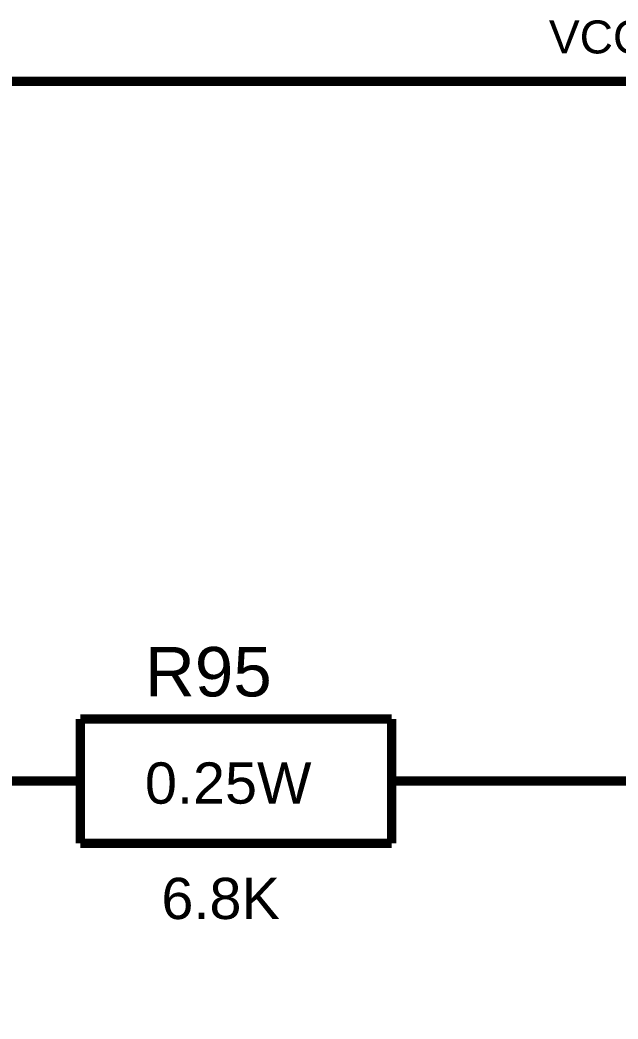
# Model space of a CAD drawing. Header units: millimetres. Extents: x -2024 to 917, y -725 to 13.
# Drawn here: x -1900.86 to -1881.66, y -301.81 to -269.7 of the extents above; entities that cross this region are included whole.
import ezdxf

# ---------------------------------------------------------------- set-up
doc = ezdxf.new("R2010")
doc.units = ezdxf.units.MM
doc.styles.get("Standard").update_dxf_attribs({"font": 'arial.ttf'})

msp = doc.modelspace()

# ---------------------------------------------------------------- linework, layer by layer
at = {"color": 7, "const_width": 0.3}
for points in [[(-1966.383, -276.672), (-1966.383, -271.671), (-1953.904, -271.671), (-1858.934, -271.671), (-1853.952, -271.671)], [(-1898.921, -292.171), (-1898.921, -296.162)], [(-1898.921, -292.171), (-1888.924, -292.171)], [(-1888.924, -292.171), (-1888.924, -296.162)], [(-1898.921, -294.158), (-1901.42, -294.158)], [(-1888.924, -294.158), (-1886.425, -294.158)], [(-1886.425, -294.158), (-1878.928, -294.158), (-1878.928, -301.659)], [(-1898.921, -296.162), (-1888.924, -296.162)]]:
    msp.add_lwpolyline(points, dxfattribs=at)

# ---------------------------------------------------------------- texts
at = {"color": 7}
for s, height, p in [('VCC2', 1.0598, (-1883.876, -270.777)), ('R95', 1.5897, (-1896.852, -291.442)), ('0.25W', 1.3247, (-1896.852, -294.887)), ('6.8K', 1.3247, (-1896.323, -298.596))]:
    msp.add_text(s, height=height, dxfattribs=at).set_placement(p)

doc.saveas('drawing.dxf')
